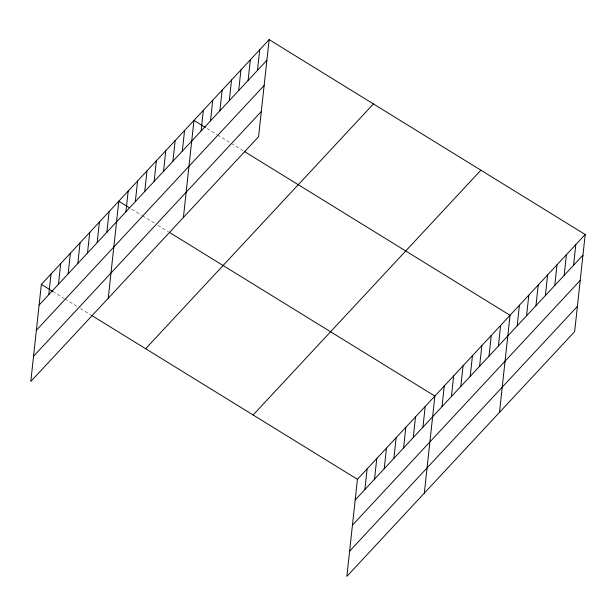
<?xml version="1.0" encoding="UTF-8"?>
<svg xmlns="http://www.w3.org/2000/svg" width="616" height="616" viewBox="0 0 616 616"><rect width="100%" height="100%" fill="white"/><g stroke="black" fill="none" stroke-linecap="round" stroke-linejoin="round"><path stroke-width="0.46" stroke-dasharray="3.08 2.31" d="M206.991 128.444L216.77 134.473M217.587 134.973L243.659 151.051M131.824 209.217L141.603 215.246M142.419 215.754L155.455 223.793M157.904 225.302L168.499 231.832M52.753 291.437L64.164 298.475M64.98 298.976L78.016 307.014M80.457 308.524L91.053 315.053"/><path stroke-width="0.92" d="M269.123 39.624L41.349 284.407L30.8 381.481L258.574 136.698L269.123 39.624L585.2 234.519L574.651 331.593L346.877 576.376L357.426 479.302L585.2 234.519M48.779 294.656L51.028 274.005M58.466 284.253L60.707 263.602M68.145 273.851L70.386 253.199M77.824 263.448L80.065 242.796M87.503 253.045L89.751 232.386M97.182 242.642L99.43 221.983M106.861 232.24L109.109 211.581M108.247 298.252L118.788 201.178L129.383 207.715M125.941 211.735L128.182 191.083M135.335 201.64L137.584 180.989M144.729 191.545L146.978 170.886M154.131 181.443L156.372 160.791M163.525 171.348L165.766 150.697M172.919 161.253L175.16 140.594M182.313 151.151L184.561 130.5M183.406 217.471L193.955 120.405L205.359 127.435M201.109 130.962L203.349 110.303M210.503 120.859L212.743 100.208M219.897 110.764L222.137 90.113M229.291 100.67L231.539 80.011M238.685 90.567L240.933 69.916M248.086 80.473L250.327 59.814M257.48 70.378L259.721 49.719M364.865 489.558L367.105 468.899M374.543 479.156L376.784 458.497M384.222 468.753L386.471 448.094M393.901 458.343L396.15 437.691M403.588 447.94L405.828 427.288M413.267 437.537L415.507 416.886M422.946 427.134L425.186 406.483M424.324 493.154L434.873 396.08L169.315 232.332M442.018 406.637L444.267 385.978M451.42 396.535L453.661 375.883M460.814 386.44L463.055 365.788M470.208 376.345L472.449 355.686M479.602 366.243L481.851 345.591M488.996 356.148L491.245 335.497M498.398 346.053L500.639 325.394M499.491 412.373L510.033 315.3L244.475 151.551M517.186 325.856L519.427 305.205M526.58 315.762L528.828 295.103M535.982 305.659L538.222 285.008M545.376 295.565L547.616 274.913M554.77 285.47L557.01 264.811M564.164 275.367L566.412 254.716M573.558 265.273L575.806 244.621M39.101 305.059L266.874 60.276M36.359 330.276L264.133 85.493M33.541 356.264L261.315 111.481M145.653 348.725L373.427 103.942M253.122 414.992L480.896 170.201M355.186 499.961L582.959 255.178M352.444 525.178L580.218 280.395M349.619 551.158L577.392 306.375M41.349 284.407L52.753 291.437M91.869 315.561L357.426 479.302"/></g></svg>
